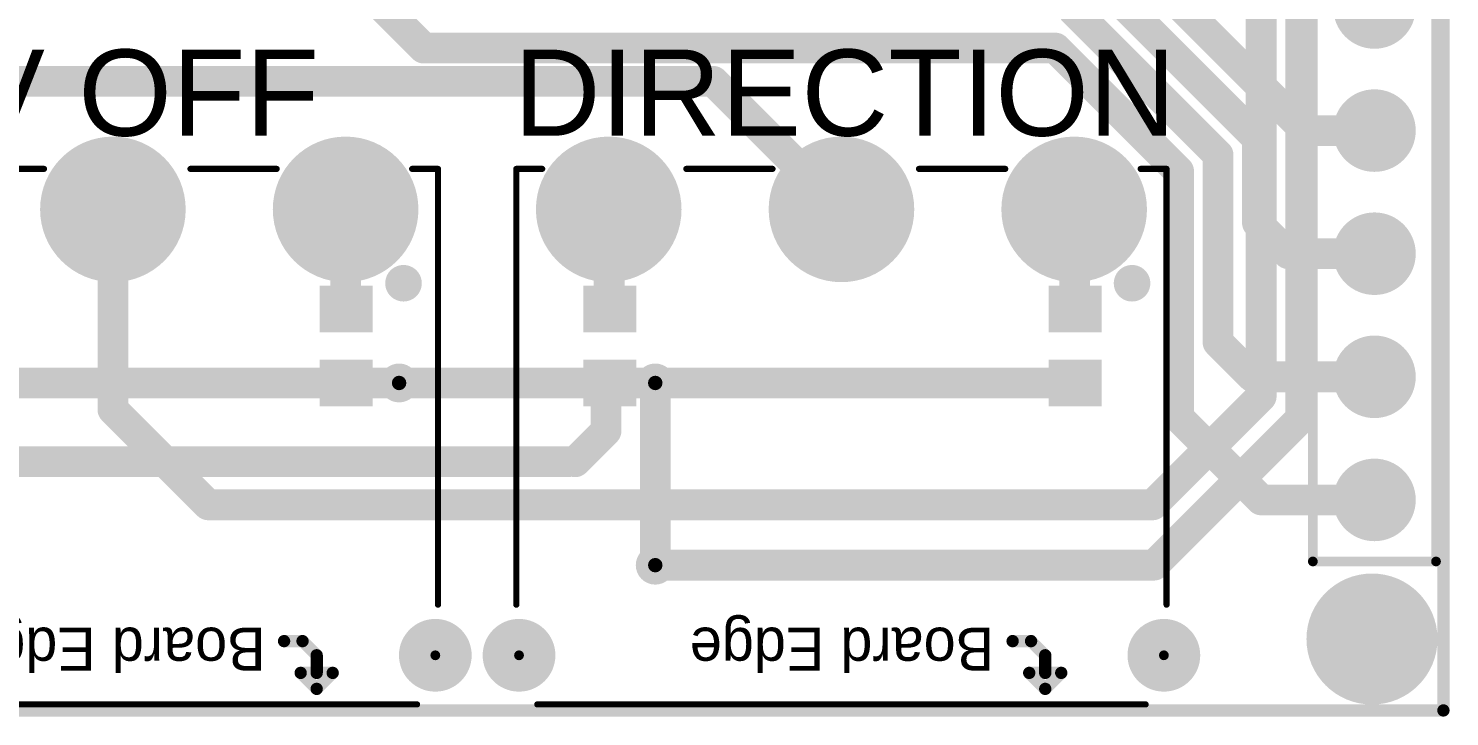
# Model space of a CAD drawing. Header units: millimetres. Extents: x -0.12 to 2.11, y 0 to 1.55.
# Drawn here: x 0.954 to 2.108, y -0.004 to 0.555 of the extents above; entities that cross this region are included whole.
import ezdxf

# ---------------------------------------------------------------- set-up
doc = ezdxf.new("R2010")
doc.units = ezdxf.units.MM
doc.header["$MEASUREMENT"] = 0
for name, color, linetype in [('BottomLayer', 5, 'Continuous'), ('BottomPaste', 16, 'Continuous'), ('BottomSolder', 6, 'Continuous'), ('Mechanical2', 216, 'Continuous'), ('MultiLayer', 9, 'Continuous'), ('PadHoleLayer', 156, 'Continuous'), ('TopLayer', 1, 'Continuous'), ('TopOverlay', 2, 'Continuous'), ('TopSolder', 216, 'Continuous'), ('ViaHoleLayer', 16, 'Continuous')]:
    doc.layers.add(name, color=color, linetype=linetype)
doc.styles.add('Arial', font='', dxfattribs={"height": 0.2})
doc.styles.get('Arial').set_extended_font_data('Arial')

# ---------------------------------------------------------------- blocks, each defined once
blk = doc.blocks.new('SS_12D11G5R__7')
at = {"layer": 'BottomLayer'}
h = blk.add_hatch(color=5, dxfattribs=at)
edge = h.paths.add_edge_path()
edge.add_arc((0, 0), 0.0551181, 0, 360)
h = blk.add_hatch(color=5, dxfattribs=at)
edge = h.paths.add_edge_path()
edge.add_arc((0.1889764, 0), 0.0551181, 0, 360)
h = blk.add_hatch(color=5, dxfattribs=at)
edge = h.paths.add_edge_path()
edge.add_arc((0.3779528, 0), 0.0551181, 0, 360)
at = {"layer": 'BottomSolder'}
h = blk.add_hatch(color=6, dxfattribs=at)
edge = h.paths.add_edge_path()
edge.add_arc((-0.0728346, 0.3622047), 0.004, 0, 360)
h = blk.add_hatch(color=6, dxfattribs=at)
edge = h.paths.add_edge_path()
edge.add_arc((0.4507874, 0.3622047), 0.004, 0, 360)
h = blk.add_hatch(color=6, dxfattribs=at)
edge = h.paths.add_edge_path()
edge.add_arc((0, 0), 0.0591181, 0, 360)
h = blk.add_hatch(color=6, dxfattribs=at)
edge = h.paths.add_edge_path()
edge.add_arc((0.1889764, 0), 0.0591181, 0, 360)
h = blk.add_hatch(color=6, dxfattribs=at)
edge = h.paths.add_edge_path()
edge.add_arc((0.3779528, 0), 0.0591181, 0, 360)
at = {"layer": 'MultiLayer'}
h = blk.add_hatch(color=9, dxfattribs=at)
edge = h.paths.add_edge_path()
edge.add_arc((0, 0), 0.0551181, 0, 360)
h = blk.add_hatch(color=9, dxfattribs=at)
edge = h.paths.add_edge_path()
edge.add_arc((0.1889764, 0), 0.0551181, 0, 360)
h = blk.add_hatch(color=9, dxfattribs=at)
edge = h.paths.add_edge_path()
edge.add_arc((0.3779528, 0), 0.0551181, 0, 360)
at = {"layer": 'PadHoleLayer'}
h = blk.add_hatch(color=156, dxfattribs=at)
edge = h.paths.add_edge_path()
edge.add_arc((-0.0728346, 0.3622047), 0.0295275, 0, 360)
h = blk.add_hatch(color=156, dxfattribs=at)
edge = h.paths.add_edge_path()
edge.add_arc((0.4507874, 0.3622047), 0.0295275, 0, 360)
h = blk.add_hatch(color=156, dxfattribs=at)
edge = h.paths.add_edge_path()
edge.add_arc((0, 0), 0.031496, 0, 360)
h = blk.add_hatch(color=156, dxfattribs=at)
edge = h.paths.add_edge_path()
edge.add_arc((0.1889764, 0), 0.031496, 0, 360)
h = blk.add_hatch(color=156, dxfattribs=at)
edge = h.paths.add_edge_path()
edge.add_arc((0.3779528, 0), 0.031496, 0, 360)
at = {"layer": 'TopLayer'}
h = blk.add_hatch(color=1, dxfattribs=at)
edge = h.paths.add_edge_path()
edge.add_arc((0, 0), 0.0551181, 0, 360)
h = blk.add_hatch(color=1, dxfattribs=at)
edge = h.paths.add_edge_path()
edge.add_arc((0.1889764, 0), 0.0551181, 0, 360)
h = blk.add_hatch(color=1, dxfattribs=at)
edge = h.paths.add_edge_path()
edge.add_arc((0.3779528, 0), 0.0551181, 0, 360)
at = {"layer": 'TopSolder'}
h = blk.add_hatch(color=216, dxfattribs=at)
edge = h.paths.add_edge_path()
edge.add_arc((-0.0728346, 0.3622047), 0.004, 0, 360)
h = blk.add_hatch(color=216, dxfattribs=at)
edge = h.paths.add_edge_path()
edge.add_arc((0.4507874, 0.3622047), 0.004, 0, 360)
h = blk.add_hatch(color=216, dxfattribs=at)
edge = h.paths.add_edge_path()
edge.add_arc((0, 0), 0.0591181, 0, 360)
h = blk.add_hatch(color=216, dxfattribs=at)
edge = h.paths.add_edge_path()
edge.add_arc((0.1889764, 0), 0.0591181, 0, 360)
h = blk.add_hatch(color=216, dxfattribs=at)
edge = h.paths.add_edge_path()
edge.add_arc((0.3779528, 0), 0.0591181, 0, 360)
at = {"layer": 'TopOverlay'}
for points, const_width in [([(0.4359764, 0.4021023), (-0.0580236, 0.4021023)], 0.005), ([(0.0235, 0.3895), (0.0105, 0.3765)], 0.01), ([(0.0365, 0.3765), (0.0235, 0.3895)], 0.01), ([(0.0365, 0.3765), (0.0105, 0.3765)], 0.01), ([(0.0235, 0.3765), (0.0235, 0.3622047)], 0.01), ([(0.035, 0.3507047), (0.0235, 0.3622047)], 0.01), ([(0.0499764, 0.3507047), (0.035, 0.3507047)], 0.01), ([(-0.0750236, 0.3211023), (-0.0750236, -0.0328977)], 0.005), ([(0.4529764, 0.3211023), (0.4529764, -0.0328977)], 0.005), ([(-0.0540236, -0.0328977), (-0.0750236, -0.0328977)], 0.005), ([(0.1259764, -0.0328977), (0.0559764, -0.0328977)], 0.005), ([(0.3149528, -0.0328977), (0.2449528, -0.0328977)], 0.005), ([(0.4529764, -0.0328977), (0.4319764, -0.0328977)], 0.005)]:
    blk.add_lwpolyline(points, dxfattribs=dict(at, const_width=const_width))
for points, const_width in [([(-0.0592736, 0.4021023, 1), (-0.0567736, 0.4021023, 1)], 0.0025), ([(0.4347264, 0.4021023, 1), (0.4372264, 0.4021023, 1)], 0.0025), ([(0.021, 0.3895, 1), (0.026, 0.3895, 1)], 0.005), ([(0.021, 0.3895, 1), (0.026, 0.3895, 1)], 0.005), ([(0.008, 0.3765, 1), (0.013, 0.3765, 1)], 0.005), ([(0.008, 0.3765, 1), (0.013, 0.3765, 1)], 0.005), ([(0.021, 0.3765, 1), (0.026, 0.3765, 1)], 0.005), ([(0.034, 0.3765, 1), (0.039, 0.3765, 1)], 0.005), ([(0.034, 0.3765, 1), (0.039, 0.3765, 1)], 0.005), ([(0.021, 0.3622047, 1), (0.026, 0.3622047, 1)], 0.005), ([(0.021, 0.3622047, 1), (0.026, 0.3622047, 1)], 0.005), ([(0.0325, 0.3507047, 1), (0.0375, 0.3507047, 1)], 0.005), ([(0.0325, 0.3507047, 1), (0.0375, 0.3507047, 1)], 0.005), ([(0.0474764, 0.3507047, 1), (0.0524764, 0.3507047, 1)], 0.005), ([(-0.0762736, 0.3211023, 1), (-0.0737736, 0.3211023, 1)], 0.0025), ([(0.4517264, 0.3211023, 1), (0.4542264, 0.3211023, 1)], 0.0025), ([(-0.042, 0.06, 1), (-0.052, 0.06, 1)], 0.019685), ([(-0.0569212, 0.06, 1), (-0.0470788, 0.06, 1)], 0.0098425), ([(-0.0469212, 0.06, 1), (-0.0370788, 0.06, 1)], 0.0098425), ([(-0.0762736, -0.0328977, 1), (-0.0737736, -0.0328977, 1)], 0.0025), ([(-0.0762736, -0.0328977, 1), (-0.0737736, -0.0328977, 1)], 0.0025), ([(-0.0552736, -0.0328977, 1), (-0.0527736, -0.0328977, 1)], 0.0025), ([(0.0547264, -0.0328977, 1), (0.0572264, -0.0328977, 1)], 0.0025), ([(0.1247264, -0.0328977, 1), (0.1272264, -0.0328977, 1)], 0.0025), ([(0.2437028, -0.0328977, 1), (0.2462028, -0.0328977, 1)], 0.0025), ([(0.3137028, -0.0328977, 1), (0.3162028, -0.0328977, 1)], 0.0025), ([(0.4307264, -0.0328977, 1), (0.4332264, -0.0328977, 1)], 0.0025), ([(0.4517264, -0.0328977, 1), (0.4542264, -0.0328977, 1)], 0.0025), ([(0.4517264, -0.0328977, 1), (0.4542264, -0.0328977, 1)], 0.0025)]:
    blk.add_lwpolyline(points, format="xyb", close=True, dxfattribs=dict(at, const_width=const_width))
blk.add_text('Board Edge ', height=0.035, dxfattribs=at).set_placement((0.0649764, 0.3397654))
blk = doc.blocks.new('SS_12D11G5R__8')
at = {"layer": 'BottomLayer'}
h = blk.add_hatch(color=5, dxfattribs=at)
edge = h.paths.add_edge_path()
edge.add_arc((0, 0), 0.0551181, 0, 360)
h = blk.add_hatch(color=5, dxfattribs=at)
edge = h.paths.add_edge_path()
edge.add_arc((0.1889764, 0), 0.0551181, 0, 360)
h = blk.add_hatch(color=5, dxfattribs=at)
edge = h.paths.add_edge_path()
edge.add_arc((0.3779528, 0), 0.0551181, 0, 360)
at = {"layer": 'BottomSolder'}
h = blk.add_hatch(color=6, dxfattribs=at)
edge = h.paths.add_edge_path()
edge.add_arc((-0.0728346, 0.3622047), 0.004, 0, 360)
h = blk.add_hatch(color=6, dxfattribs=at)
edge = h.paths.add_edge_path()
edge.add_arc((0.4507874, 0.3622047), 0.004, 0, 360)
h = blk.add_hatch(color=6, dxfattribs=at)
edge = h.paths.add_edge_path()
edge.add_arc((0, 0), 0.0591181, 0, 360)
h = blk.add_hatch(color=6, dxfattribs=at)
edge = h.paths.add_edge_path()
edge.add_arc((0.1889764, 0), 0.0591181, 0, 360)
h = blk.add_hatch(color=6, dxfattribs=at)
edge = h.paths.add_edge_path()
edge.add_arc((0.3779528, 0), 0.0591181, 0, 360)
at = {"layer": 'MultiLayer'}
h = blk.add_hatch(color=9, dxfattribs=at)
edge = h.paths.add_edge_path()
edge.add_arc((0, 0), 0.0551181, 0, 360)
h = blk.add_hatch(color=9, dxfattribs=at)
edge = h.paths.add_edge_path()
edge.add_arc((0.1889764, 0), 0.0551181, 0, 360)
h = blk.add_hatch(color=9, dxfattribs=at)
edge = h.paths.add_edge_path()
edge.add_arc((0.3779528, 0), 0.0551181, 0, 360)
at = {"layer": 'PadHoleLayer'}
h = blk.add_hatch(color=156, dxfattribs=at)
edge = h.paths.add_edge_path()
edge.add_arc((-0.0728346, 0.3622047), 0.0295275, 0, 360)
h = blk.add_hatch(color=156, dxfattribs=at)
edge = h.paths.add_edge_path()
edge.add_arc((0.4507874, 0.3622047), 0.0295275, 0, 360)
h = blk.add_hatch(color=156, dxfattribs=at)
edge = h.paths.add_edge_path()
edge.add_arc((0, 0), 0.031496, 0, 360)
h = blk.add_hatch(color=156, dxfattribs=at)
edge = h.paths.add_edge_path()
edge.add_arc((0.1889764, 0), 0.031496, 0, 360)
h = blk.add_hatch(color=156, dxfattribs=at)
edge = h.paths.add_edge_path()
edge.add_arc((0.3779528, 0), 0.031496, 0, 360)
at = {"layer": 'TopLayer'}
h = blk.add_hatch(color=1, dxfattribs=at)
edge = h.paths.add_edge_path()
edge.add_arc((0, 0), 0.0551181, 0, 360)
h = blk.add_hatch(color=1, dxfattribs=at)
edge = h.paths.add_edge_path()
edge.add_arc((0.1889764, 0), 0.0551181, 0, 360)
h = blk.add_hatch(color=1, dxfattribs=at)
edge = h.paths.add_edge_path()
edge.add_arc((0.3779528, 0), 0.0551181, 0, 360)
at = {"layer": 'TopSolder'}
h = blk.add_hatch(color=216, dxfattribs=at)
edge = h.paths.add_edge_path()
edge.add_arc((-0.0728346, 0.3622047), 0.004, 0, 360)
h = blk.add_hatch(color=216, dxfattribs=at)
edge = h.paths.add_edge_path()
edge.add_arc((0.4507874, 0.3622047), 0.004, 0, 360)
h = blk.add_hatch(color=216, dxfattribs=at)
edge = h.paths.add_edge_path()
edge.add_arc((0, 0), 0.0591181, 0, 360)
h = blk.add_hatch(color=216, dxfattribs=at)
edge = h.paths.add_edge_path()
edge.add_arc((0.1889764, 0), 0.0591181, 0, 360)
h = blk.add_hatch(color=216, dxfattribs=at)
edge = h.paths.add_edge_path()
edge.add_arc((0.3779528, 0), 0.0591181, 0, 360)
at = {"layer": 'TopOverlay'}
for points, const_width in [([(0.4359764, 0.4021023), (-0.0580236, 0.4021023)], 0.005), ([(0.0235, 0.3895), (0.0105, 0.3765)], 0.01), ([(0.0365, 0.3765), (0.0235, 0.3895)], 0.01), ([(0.0365, 0.3765), (0.0105, 0.3765)], 0.01), ([(0.0235, 0.3765), (0.0235, 0.3622047)], 0.01), ([(0.035, 0.3507047), (0.0235, 0.3622047)], 0.01), ([(0.0499764, 0.3507047), (0.035, 0.3507047)], 0.01), ([(-0.0750236, 0.3211023), (-0.0750236, -0.0328977)], 0.005), ([(0.4529764, 0.3211023), (0.4529764, -0.0328977)], 0.005), ([(-0.0540236, -0.0328977), (-0.0750236, -0.0328977)], 0.005), ([(0.1259764, -0.0328977), (0.0559764, -0.0328977)], 0.005), ([(0.3149528, -0.0328977), (0.2449528, -0.0328977)], 0.005), ([(0.4529764, -0.0328977), (0.4319764, -0.0328977)], 0.005)]:
    blk.add_lwpolyline(points, dxfattribs=dict(at, const_width=const_width))
for points, const_width in [([(-0.0592736, 0.4021023, 1), (-0.0567736, 0.4021023, 1)], 0.0025), ([(0.4347264, 0.4021023, 1), (0.4372264, 0.4021023, 1)], 0.0025), ([(0.021, 0.3895, 1), (0.026, 0.3895, 1)], 0.005), ([(0.021, 0.3895, 1), (0.026, 0.3895, 1)], 0.005), ([(0.008, 0.3765, 1), (0.013, 0.3765, 1)], 0.005), ([(0.008, 0.3765, 1), (0.013, 0.3765, 1)], 0.005), ([(0.021, 0.3765, 1), (0.026, 0.3765, 1)], 0.005), ([(0.034, 0.3765, 1), (0.039, 0.3765, 1)], 0.005), ([(0.034, 0.3765, 1), (0.039, 0.3765, 1)], 0.005), ([(0.021, 0.3622047, 1), (0.026, 0.3622047, 1)], 0.005), ([(0.021, 0.3622047, 1), (0.026, 0.3622047, 1)], 0.005), ([(0.0325, 0.3507047, 1), (0.0375, 0.3507047, 1)], 0.005), ([(0.0325, 0.3507047, 1), (0.0375, 0.3507047, 1)], 0.005), ([(0.0474764, 0.3507047, 1), (0.0524764, 0.3507047, 1)], 0.005), ([(-0.0762736, 0.3211023, 1), (-0.0737736, 0.3211023, 1)], 0.0025), ([(0.4517264, 0.3211023, 1), (0.4542264, 0.3211023, 1)], 0.0025), ([(-0.042, 0.06, 1), (-0.052, 0.06, 1)], 0.019685), ([(-0.0569212, 0.06, 1), (-0.0470788, 0.06, 1)], 0.0098425), ([(-0.0469212, 0.06, 1), (-0.0370788, 0.06, 1)], 0.0098425), ([(-0.0762736, -0.0328977, 1), (-0.0737736, -0.0328977, 1)], 0.0025), ([(-0.0762736, -0.0328977, 1), (-0.0737736, -0.0328977, 1)], 0.0025), ([(-0.0552736, -0.0328977, 1), (-0.0527736, -0.0328977, 1)], 0.0025), ([(0.0547264, -0.0328977, 1), (0.0572264, -0.0328977, 1)], 0.0025), ([(0.1247264, -0.0328977, 1), (0.1272264, -0.0328977, 1)], 0.0025), ([(0.2437028, -0.0328977, 1), (0.2462028, -0.0328977, 1)], 0.0025), ([(0.3137028, -0.0328977, 1), (0.3162028, -0.0328977, 1)], 0.0025), ([(0.4307264, -0.0328977, 1), (0.4332264, -0.0328977, 1)], 0.0025), ([(0.4517264, -0.0328977, 1), (0.4542264, -0.0328977, 1)], 0.0025), ([(0.4517264, -0.0328977, 1), (0.4542264, -0.0328977, 1)], 0.0025)]:
    blk.add_lwpolyline(points, format="xyb", close=True, dxfattribs=dict(at, const_width=const_width))
blk.add_text('Board Edge ', height=0.035, dxfattribs=at).set_placement((0.0649766, 0.3397654))
blk = doc.blocks.new('R___0603_B_20')
at = {"layer": 'BottomLayer'}
for points in [[(-0.045, -0.0175), (-0.045, 0.0175), (-0.015, 0.0175), (-0.015, -0.0175)], [(0.015, -0.0175), (0.015, 0.0175), (0.045, 0.0175), (0.045, -0.0175)]]:
    blk.add_hatch(color=5, dxfattribs=at).paths.add_polyline_path(points)
at = {"layer": 'BottomPaste'}
for points in [[(-0.045, -0.0175), (-0.045, 0.0175), (-0.015, 0.0175), (-0.015, -0.0175)], [(0.015, -0.0175), (0.015, 0.0175), (0.045, 0.0175), (0.045, -0.0175)]]:
    blk.add_hatch(color=16, dxfattribs=at).paths.add_polyline_path(points)
at = {"layer": 'BottomSolder'}
for points in [[(-0.049, -0.0215), (-0.049, 0.0215), (-0.011, 0.0215), (-0.011, -0.0215)], [(0.011, -0.0215), (0.011, 0.0215), (0.049, 0.0215), (0.049, -0.0215)]]:
    blk.add_hatch(color=6, dxfattribs=at).paths.add_polyline_path(points)
blk = doc.blocks.new('R___0603_B_21')
at = {"layer": 'BottomLayer'}
for points in [[(-0.045, -0.0175), (-0.045, 0.0175), (-0.015, 0.0175), (-0.015, -0.0175)], [(0.015, -0.0175), (0.015, 0.0175), (0.045, 0.0175), (0.045, -0.0175)]]:
    blk.add_hatch(color=5, dxfattribs=at).paths.add_polyline_path(points)
at = {"layer": 'BottomPaste'}
for points in [[(-0.045, -0.0175), (-0.045, 0.0175), (-0.015, 0.0175), (-0.015, -0.0175)], [(0.015, -0.0175), (0.015, 0.0175), (0.045, 0.0175), (0.045, -0.0175)]]:
    blk.add_hatch(color=16, dxfattribs=at).paths.add_polyline_path(points)
at = {"layer": 'BottomSolder'}
for points in [[(-0.049, -0.0215), (-0.049, 0.0215), (-0.011, 0.0215), (-0.011, -0.0215)], [(0.011, -0.0215), (0.011, 0.0215), (0.049, 0.0215), (0.049, -0.0215)]]:
    blk.add_hatch(color=6, dxfattribs=at).paths.add_polyline_path(points)
blk = doc.blocks.new('R___0603_B_24')
at = {"layer": 'BottomLayer'}
for points in [[(-0.045, -0.0175), (-0.045, 0.0175), (-0.015, 0.0175), (-0.015, -0.0175)], [(0.015, -0.0175), (0.015, 0.0175), (0.045, 0.0175), (0.045, -0.0175)]]:
    blk.add_hatch(color=5, dxfattribs=at).paths.add_polyline_path(points)
at = {"layer": 'BottomPaste'}
for points in [[(-0.045, -0.0175), (-0.045, 0.0175), (-0.015, 0.0175), (-0.015, -0.0175)], [(0.015, -0.0175), (0.015, 0.0175), (0.045, 0.0175), (0.045, -0.0175)]]:
    blk.add_hatch(color=16, dxfattribs=at).paths.add_polyline_path(points)
at = {"layer": 'BottomSolder'}
for points in [[(-0.049, -0.0215), (-0.049, 0.0215), (-0.011, 0.0215), (-0.011, -0.0215)], [(0.011, -0.0215), (0.011, 0.0215), (0.049, 0.0215), (0.049, -0.0215)]]:
    blk.add_hatch(color=6, dxfattribs=at).paths.add_polyline_path(points)
blk = doc.blocks.new('HDR1X6__31')
at = {"layer": 'BottomLayer'}
blk.add_hatch(color=5, dxfattribs=at).paths.add_polyline_path([(-0.02952755, 0.02952755), (0.02952755, 0.02952755), (0.02952755, -0.02952755), (-0.02952755, -0.02952755)])
h = blk.add_hatch(color=5, dxfattribs=at)
edge = h.paths.add_edge_path()
edge.add_arc((0.1, 0), 0.0295275, 0, 360)
h = blk.add_hatch(color=5, dxfattribs=at)
edge = h.paths.add_edge_path()
edge.add_arc((0.2, 0), 0.0295275, 0, 360)
h = blk.add_hatch(color=5, dxfattribs=at)
edge = h.paths.add_edge_path()
edge.add_arc((0.3, 0), 0.0295275, 0, 360)
h = blk.add_hatch(color=5, dxfattribs=at)
edge = h.paths.add_edge_path()
edge.add_arc((0.4, 0), 0.0295275, 0, 360)
h = blk.add_hatch(color=5, dxfattribs=at)
edge = h.paths.add_edge_path()
edge.add_arc((0.5, 0), 0.0295275, 0, 360)
at = {"layer": 'BottomSolder'}
blk.add_hatch(color=6, dxfattribs=at).paths.add_polyline_path([(-0.03352755, 0.03352755), (0.03352755, 0.03352755), (0.03352755, -0.03352755), (-0.03352755, -0.03352755)])
h = blk.add_hatch(color=6, dxfattribs=at)
edge = h.paths.add_edge_path()
edge.add_arc((0.1, 0), 0.0335275, 0, 360)
h = blk.add_hatch(color=6, dxfattribs=at)
edge = h.paths.add_edge_path()
edge.add_arc((0.2, 0), 0.0335275, 0, 360)
h = blk.add_hatch(color=6, dxfattribs=at)
edge = h.paths.add_edge_path()
edge.add_arc((0.3, 0), 0.0335275, 0, 360)
h = blk.add_hatch(color=6, dxfattribs=at)
edge = h.paths.add_edge_path()
edge.add_arc((0.4, 0), 0.0335275, 0, 360)
h = blk.add_hatch(color=6, dxfattribs=at)
edge = h.paths.add_edge_path()
edge.add_arc((0.5, 0), 0.0335275, 0, 360)
at = {"layer": 'MultiLayer'}
blk.add_hatch(color=9, dxfattribs=at).paths.add_polyline_path([(-0.02952755, 0.02952755), (0.02952755, 0.02952755), (0.02952755, -0.02952755), (-0.02952755, -0.02952755)])
h = blk.add_hatch(color=9, dxfattribs=at)
edge = h.paths.add_edge_path()
edge.add_arc((0.1, 0), 0.0295275, 0, 360)
h = blk.add_hatch(color=9, dxfattribs=at)
edge = h.paths.add_edge_path()
edge.add_arc((0.2, 0), 0.0295275, 0, 360)
h = blk.add_hatch(color=9, dxfattribs=at)
edge = h.paths.add_edge_path()
edge.add_arc((0.3, 0), 0.0295275, 0, 360)
h = blk.add_hatch(color=9, dxfattribs=at)
edge = h.paths.add_edge_path()
edge.add_arc((0.4, 0), 0.0295275, 0, 360)
h = blk.add_hatch(color=9, dxfattribs=at)
edge = h.paths.add_edge_path()
edge.add_arc((0.5, 0), 0.0295275, 0, 360)
at = {"layer": 'PadHoleLayer'}
h = blk.add_hatch(color=156, dxfattribs=at)
edge = h.paths.add_edge_path()
edge.add_arc((0, 0), 0.0177165, 0, 360)
h = blk.add_hatch(color=156, dxfattribs=at)
edge = h.paths.add_edge_path()
edge.add_arc((0.1, 0), 0.0177165, 0, 360)
h = blk.add_hatch(color=156, dxfattribs=at)
edge = h.paths.add_edge_path()
edge.add_arc((0.2, 0), 0.0177165, 0, 360)
h = blk.add_hatch(color=156, dxfattribs=at)
edge = h.paths.add_edge_path()
edge.add_arc((0.3, 0), 0.0177165, 0, 360)
h = blk.add_hatch(color=156, dxfattribs=at)
edge = h.paths.add_edge_path()
edge.add_arc((0.4, 0), 0.0177165, 0, 360)
h = blk.add_hatch(color=156, dxfattribs=at)
edge = h.paths.add_edge_path()
edge.add_arc((0.5, 0), 0.0177165, 0, 360)
at = {"layer": 'TopLayer'}
blk.add_hatch(color=1, dxfattribs=at).paths.add_polyline_path([(-0.02952755, 0.02952755), (0.02952755, 0.02952755), (0.02952755, -0.02952755), (-0.02952755, -0.02952755)])
h = blk.add_hatch(color=1, dxfattribs=at)
edge = h.paths.add_edge_path()
edge.add_arc((0.1, 0), 0.0295275, 0, 360)
h = blk.add_hatch(color=1, dxfattribs=at)
edge = h.paths.add_edge_path()
edge.add_arc((0.2, 0), 0.0295275, 0, 360)
h = blk.add_hatch(color=1, dxfattribs=at)
edge = h.paths.add_edge_path()
edge.add_arc((0.3, 0), 0.0295275, 0, 360)
h = blk.add_hatch(color=1, dxfattribs=at)
edge = h.paths.add_edge_path()
edge.add_arc((0.4, 0), 0.0295275, 0, 360)
h = blk.add_hatch(color=1, dxfattribs=at)
edge = h.paths.add_edge_path()
edge.add_arc((0.5, 0), 0.0295275, 0, 360)
at = {"layer": 'TopSolder'}
blk.add_hatch(color=216, dxfattribs=at).paths.add_polyline_path([(-0.03352755, 0.03352755), (0.03352755, 0.03352755), (0.03352755, -0.03352755), (-0.03352755, -0.03352755)])
h = blk.add_hatch(color=216, dxfattribs=at)
edge = h.paths.add_edge_path()
edge.add_arc((0.1, 0), 0.0335275, 0, 360)
h = blk.add_hatch(color=216, dxfattribs=at)
edge = h.paths.add_edge_path()
edge.add_arc((0.2, 0), 0.0335275, 0, 360)
h = blk.add_hatch(color=216, dxfattribs=at)
edge = h.paths.add_edge_path()
edge.add_arc((0.3, 0), 0.0335275, 0, 360)
h = blk.add_hatch(color=216, dxfattribs=at)
edge = h.paths.add_edge_path()
edge.add_arc((0.4, 0), 0.0335275, 0, 360)
h = blk.add_hatch(color=216, dxfattribs=at)
edge = h.paths.add_edge_path()
edge.add_arc((0.5, 0), 0.0335275, 0, 360)
at = {"layer": 'TopOverlay', "const_width": 0.007874}
for points in [[(-0.05, -0.05), (-0.05, 0.05)], [(0.55, 0.05), (-0.05, 0.05)], [(0.55, -0.05), (0.55, 0.05)], [(0.55, -0.05), (-0.05, -0.05)]]:
    blk.add_lwpolyline(points, dxfattribs=at)
at = {"layer": 'TopOverlay', "const_width": 0.003937}
for points in [[(-0.0519685, 0.05, 1), (-0.0480315, 0.05, 1)], [(-0.0519685, 0.05, 1), (-0.0480315, 0.05, 1)], [(0.5480315, 0.05, 1), (0.5519685, 0.05, 1)], [(0.5480315, 0.05, 1), (0.5519685, 0.05, 1)], [(-0.0519685, -0.05, 1), (-0.0480315, -0.05, 1)], [(-0.0519685, -0.05, 1), (-0.0480315, -0.05, 1)], [(0.5480315, -0.05, 1), (0.5519685, -0.05, 1)], [(0.5480315, -0.05, 1), (0.5519685, -0.05, 1)]]:
    blk.add_lwpolyline(points, format="xyb", close=True, dxfattribs=at)

msp = doc.modelspace()

# ---------------------------------------------------------------- hatches: boundary and pattern name
at = {"layer": 'BottomLayer'}
h = msp.add_hatch(color=5, dxfattribs=at)
edge = h.paths.add_edge_path()
edge.add_arc((1.255, 0.267), 0.011811, 0, 360)
h = msp.add_hatch(color=5, dxfattribs=at)
edge = h.paths.add_edge_path()
edge.add_arc((1.463, 0.267), 0.011811, 0, 360)
h = msp.add_hatch(color=5, dxfattribs=at)
edge = h.paths.add_edge_path()
edge.add_arc((1.463, 0.119), 0.011811, 0, 360)
h = msp.add_hatch(color=5, dxfattribs=at)
edge = h.paths.add_edge_path()
edge.add_arc((2.045, 0.059), 0.0492126, 0, 360)
at = {"layer": 'BottomSolder'}
h = msp.add_hatch(color=6, dxfattribs=at)
edge = h.paths.add_edge_path()
edge.add_arc((1.255, 0.267), 0.015811, 0, 360)
h = msp.add_hatch(color=6, dxfattribs=at)
edge = h.paths.add_edge_path()
edge.add_arc((1.463, 0.267), 0.015811, 0, 360)
h = msp.add_hatch(color=6, dxfattribs=at)
edge = h.paths.add_edge_path()
edge.add_arc((1.463, 0.119), 0.015811, 0, 360)
h = msp.add_hatch(color=6, dxfattribs=at)
edge = h.paths.add_edge_path()
edge.add_arc((2.045, 0.059), 0.0532126, 0, 360)
at = {"layer": 'MultiLayer'}
h = msp.add_hatch(color=9, dxfattribs=at)
edge = h.paths.add_edge_path()
edge.add_arc((2.045, 0.059), 0.0492126, 0, 360)
at = {"layer": 'PadHoleLayer'}
h = msp.add_hatch(color=156, dxfattribs=at)
edge = h.paths.add_edge_path()
edge.add_arc((2.045, 0.059), 0.0393701, 0, 360)
at = {"layer": 'TopLayer'}
h = msp.add_hatch(color=1, dxfattribs=at)
edge = h.paths.add_edge_path()
edge.add_arc((1.255, 0.267), 0.011811, 0, 360)
h = msp.add_hatch(color=1, dxfattribs=at)
edge = h.paths.add_edge_path()
edge.add_arc((1.463, 0.267), 0.011811, 0, 360)
h = msp.add_hatch(color=1, dxfattribs=at)
edge = h.paths.add_edge_path()
edge.add_arc((1.463, 0.119), 0.011811, 0, 360)
h = msp.add_hatch(color=1, dxfattribs=at)
edge = h.paths.add_edge_path()
edge.add_arc((2.045, 0.059), 0.0492126, 0, 360)
at = {"layer": 'TopSolder'}
h = msp.add_hatch(color=216, dxfattribs=at)
edge = h.paths.add_edge_path()
edge.add_arc((1.255, 0.267), 0.015811, 0, 360)
h = msp.add_hatch(color=216, dxfattribs=at)
edge = h.paths.add_edge_path()
edge.add_arc((1.463, 0.267), 0.015811, 0, 360)
h = msp.add_hatch(color=216, dxfattribs=at)
edge = h.paths.add_edge_path()
edge.add_arc((1.463, 0.119), 0.015811, 0, 360)
h = msp.add_hatch(color=216, dxfattribs=at)
edge = h.paths.add_edge_path()
edge.add_arc((2.045, 0.059), 0.0532126, 0, 360)
at = {"layer": 'ViaHoleLayer'}
h = msp.add_hatch(color=16, dxfattribs=at)
edge = h.paths.add_edge_path()
edge.add_arc((1.255, 0.267), 0.0059055, 0, 360)
h = msp.add_hatch(color=16, dxfattribs=at)
edge = h.paths.add_edge_path()
edge.add_arc((1.463, 0.267), 0.0059055, 0, 360)
h = msp.add_hatch(color=16, dxfattribs=at)
edge = h.paths.add_edge_path()
edge.add_arc((1.463, 0.119), 0.0059055, 0, 360)

# ---------------------------------------------------------------- linework, layer by layer
at = {"layer": 'BottomLayer', "const_width": 0.025}
for points in [[(1.8277452, 0.635), (1.9907452, 0.472)], [(1.1952677, 0.6187323), (1.275, 0.539)], [(1.8144904, 0.603), (1.952, 0.4654904)], [(1.8012356, 0.571), (1.92, 0.4522356)], [(1.275, 0.539), (1.7879808, 0.539)], [(1.7879808, 0.539), (1.888, 0.4389808)], [(1.952, 0.397), (1.952, 0.4654904)], [(1.9907452, 0.472), (2.047, 0.472)], [(1.92, 0.3), (1.92, 0.4522356)], [(1.888, 0.239), (1.888, 0.4389808)], [(1.2070709, 0.408), (1.2075354, 0.4075355)], [(1.2115354, 0.3274646), (1.2115354, 0.4075355)], [(1.4222126, 0.408), (1.4226063, 0.4076063)], [(1.4256063, 0.3273937), (1.4256063, 0.4076063)], [(1.8001654, 0.408), (1.8005827, 0.4075827)], [(1.8035827, 0.3274173), (1.8035827, 0.4075827)], [(1.952, 0.397), (1.977, 0.372)], [(1.977, 0.372), (2.047, 0.372)], [(1.2075354, 0.3274646), (1.208, 0.327)], [(1.4226063, 0.3273937), (1.423, 0.327)], [(1.8005827, 0.3274173), (1.801, 0.327)], [(1.92, 0.3), (1.948, 0.272)], [(0.936, 0.267), (1.212, 0.267)], [(1.212, 0.267), (1.255, 0.267)], [(1.423, 0.228), (1.423, 0.267)], [(1.463, 0.119), (1.463, 0.267)], [(1.463, 0.267), (1.804, 0.267)], [(1.948, 0.272), (2.047, 0.272)], [(1.888, 0.239), (1.955, 0.172)], [(1.398, 0.203), (1.423, 0.228)], [(0.803, 0.203), (1.392, 0.203)], [(1.955, 0.172), (2.047, 0.172)]]:
    msp.add_lwpolyline(points, dxfattribs=at)
at = {"layer": 'BottomLayer', "const_width": 0.0125}
for points in [[(1.26875, 0.539, 1), (1.28125, 0.539, 1)], [(1.26875, 0.539, 1), (1.28125, 0.539, 1)], [(1.7817308, 0.539, 1), (1.7942308, 0.539, 1)], [(1.7817308, 0.539, 1), (1.7942308, 0.539, 1)], [(1.94575, 0.4654904, 1), (1.95825, 0.4654904, 1)], [(1.94575, 0.4654904, 1), (1.95825, 0.4654904, 1)], [(1.9844952, 0.472, 1), (1.9969952, 0.472, 1)], [(1.9844952, 0.472, 1), (1.9969952, 0.472, 1)], [(2.04075, 0.472, 1), (2.05325, 0.472, 1)], [(1.91375, 0.4522356, 1), (1.92625, 0.4522356, 1)], [(1.91375, 0.4522356, 1), (1.92625, 0.4522356, 1)], [(1.88175, 0.4389808, 1), (1.89425, 0.4389808, 1)], [(1.88175, 0.4389808, 1), (1.89425, 0.4389808, 1)], [(1.2008209, 0.408, 1), (1.2133209, 0.408, 1)], [(1.2012854, 0.4075355, 1), (1.2137854, 0.4075355, 1)], [(1.2052854, 0.4075355, 1), (1.2177854, 0.4075355, 1)], [(1.4159626, 0.408, 1), (1.4284626, 0.408, 1)], [(1.4163563, 0.4076063, 1), (1.4288563, 0.4076063, 1)], [(1.4193563, 0.4076063, 1), (1.4318563, 0.4076063, 1)], [(1.7939154, 0.408, 1), (1.8064154, 0.408, 1)], [(1.7943327, 0.4075827, 1), (1.8068327, 0.4075827, 1)], [(1.7973327, 0.4075827, 1), (1.8098327, 0.4075827, 1)], [(1.94575, 0.397, 1), (1.95825, 0.397, 1)], [(1.94575, 0.397, 1), (1.95825, 0.397, 1)], [(1.97075, 0.372, 1), (1.98325, 0.372, 1)], [(1.97075, 0.372, 1), (1.98325, 0.372, 1)], [(2.04075, 0.372, 1), (2.05325, 0.372, 1)], [(1.2012854, 0.3274646, 1), (1.2137854, 0.3274646, 1)], [(1.20175, 0.327, 1), (1.21425, 0.327, 1)], [(1.2052854, 0.3274646, 1), (1.2177854, 0.3274646, 1)], [(1.4163563, 0.3273937, 1), (1.4288563, 0.3273937, 1)], [(1.41675, 0.327, 1), (1.42925, 0.327, 1)], [(1.4193563, 0.3273937, 1), (1.4318563, 0.3273937, 1)], [(1.7943327, 0.3274173, 1), (1.8068327, 0.3274173, 1)], [(1.79475, 0.327, 1), (1.80725, 0.327, 1)], [(1.7973327, 0.3274173, 1), (1.8098327, 0.3274173, 1)], [(1.91375, 0.3, 1), (1.92625, 0.3, 1)], [(1.91375, 0.3, 1), (1.92625, 0.3, 1)], [(1.20575, 0.267, 1), (1.21825, 0.267, 1)], [(1.20575, 0.267, 1), (1.21825, 0.267, 1)], [(1.24875, 0.267, 1), (1.26125, 0.267, 1)], [(1.41675, 0.267, 1), (1.42925, 0.267, 1)], [(1.45675, 0.267, 1), (1.46925, 0.267, 1)], [(1.45675, 0.267, 1), (1.46925, 0.267, 1)], [(1.79775, 0.267, 1), (1.81025, 0.267, 1)], [(1.94175, 0.272, 1), (1.95425, 0.272, 1)], [(1.94175, 0.272, 1), (1.95425, 0.272, 1)], [(2.04075, 0.272, 1), (2.05325, 0.272, 1)], [(1.88175, 0.239, 1), (1.89425, 0.239, 1)], [(1.88175, 0.239, 1), (1.89425, 0.239, 1)], [(1.41675, 0.228, 1), (1.42925, 0.228, 1)], [(1.41675, 0.228, 1), (1.42925, 0.228, 1)], [(1.38575, 0.203, 1), (1.39825, 0.203, 1)], [(1.39175, 0.203, 1), (1.40425, 0.203, 1)], [(1.94875, 0.172, 1), (1.96125, 0.172, 1)], [(1.94875, 0.172, 1), (1.96125, 0.172, 1)], [(2.04075, 0.172, 1), (2.05325, 0.172, 1)], [(1.45675, 0.119, 1), (1.46925, 0.119, 1)]]:
    msp.add_lwpolyline(points, format="xyb", close=True, dxfattribs=at)
at = {"layer": 'Mechanical2', "const_width": 0.01}
for points in [[(2.1029999, 1.455), (2.103, 0.001)], [(0, 0.001), (2.103, 0.001)]]:
    msp.add_lwpolyline(points, dxfattribs=at)
at = {"layer": 'Mechanical2', "const_width": 0.005}
msp.add_lwpolyline([(2.1005, 0.001, 1), (2.1055, 0.001, 1)], format="xyb", close=True, dxfattribs=at)
msp.add_lwpolyline([(2.1005, 0.001, 1), (2.1055, 0.001, 1)], format="xyb", close=True, dxfattribs=at)
at = {"layer": 'TopLayer', "const_width": 0.025}
for points in [[(1.987, 0.238), (1.987, 1.075)], [(1.955, 0.256), (1.955, 1.0617452)], [(0.073, 0.512), (1.510189, 0.512)], [(1.510189, 0.512), (1.614189, 0.408)], [(1.0225945, 0.2454055), (1.0225945, 0.408)], [(1.255, 0.267), (1.463, 0.267)], [(1.867, 0.168), (1.955, 0.256)], [(1.0225945, 0.2454055), (1.1, 0.168)], [(1.868, 0.119), (1.987, 0.238)], [(1.1, 0.168), (1.867, 0.168)], [(1.463, 0.119), (1.868, 0.119)]]:
    msp.add_lwpolyline(points, dxfattribs=at)
at = {"layer": 'TopLayer', "const_width": 0.0125}
for points in [[(1.503939, 0.512, 1), (1.516439, 0.512, 1)], [(1.503939, 0.512, 1), (1.516439, 0.512, 1)], [(1.0163445, 0.408, 1), (1.0288445, 0.408, 1)], [(1.607939, 0.408, 1), (1.620439, 0.408, 1)], [(1.24875, 0.267, 1), (1.26125, 0.267, 1)], [(1.45675, 0.267, 1), (1.46925, 0.267, 1)], [(1.94875, 0.256, 1), (1.96125, 0.256, 1)], [(1.94875, 0.256, 1), (1.96125, 0.256, 1)], [(1.0163445, 0.2454055, 1), (1.0288445, 0.2454055, 1)], [(1.0163445, 0.2454055, 1), (1.0288445, 0.2454055, 1)], [(1.98075, 0.238, 1), (1.99325, 0.238, 1)], [(1.98075, 0.238, 1), (1.99325, 0.238, 1)], [(1.09375, 0.168, 1), (1.10625, 0.168, 1)], [(1.09375, 0.168, 1), (1.10625, 0.168, 1)], [(1.86075, 0.168, 1), (1.87325, 0.168, 1)], [(1.86075, 0.168, 1), (1.87325, 0.168, 1)], [(1.45675, 0.119, 1), (1.46925, 0.119, 1)], [(1.86175, 0.119, 1), (1.87425, 0.119, 1)], [(1.86175, 0.119, 1), (1.87425, 0.119, 1)]]:
    msp.add_lwpolyline(points, format="xyb", close=True, dxfattribs=at)

# ---------------------------------------------------------------- block references
for name, p, rotation in [('HDR1X6__31', (2.047, 0.672), 270), ('SS_12D11G5R__8', (1.2115709, 0.408), 180), ('SS_12D11G5R__7', (1.8031654, 0.408), 180), ('R___0603_B_21', (1.212, 0.297), 270), ('R___0603_B_24', (1.426, 0.297), 90), ('R___0603_B_20', (1.804, 0.297), 270)]:
    msp.add_blockref(name, p, dxfattribs=dict(rotation=rotation))

# ---------------------------------------------------------------- texts
at = {"layer": 'TopOverlay', "style": 'Arial'}
for s, p in [('DRV OFF', (0.7609055, 0.467812)), ('DIRECTION', (1.348, 0.467812))]:
    msp.add_text(s, height=0.07, rotation=360, dxfattribs=at).set_placement(p)

doc.saveas('drawing.dxf')
